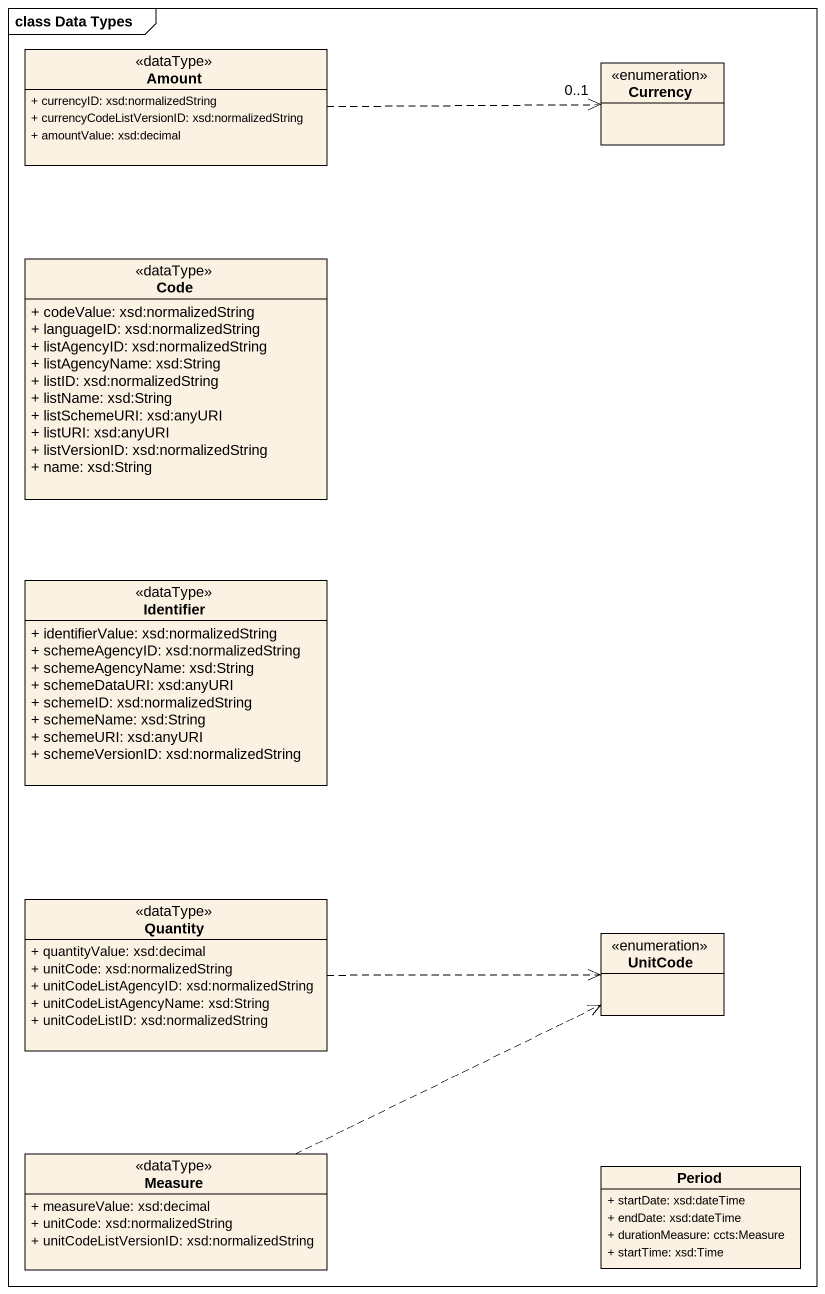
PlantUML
@startuml
mainframe class Data Types
hide circle
hide empty members
skinparam classAttributeIconSize 0
class Amount <<dataType>> {
  + currencyID: xsd:normalizedString
  + currencyCodeListVersionID: xsd:normalizedString
  + amountValue: xsd:decimal
}
enum Currency
class Code <<dataType>> {
  + codeValue: xsd:normalizedString
  + languageID: xsd:normalizedString
  + listAgencyID: xsd:normalizedString
  + listAgencyName: xsd:String
  + listID: xsd:normalizedString
  + listName: xsd:String
  + listSchemeURI: xsd:anyURI
  + listURI: xsd:anyURI
  + listVersionID: xsd:normalizedString
  + name: xsd:String
}
class Identifier <<dataType>> {
  + identifierValue: xsd:normalizedString
  + schemeAgencyID: xsd:normalizedString
  + schemeAgencyName: xsd:String
  + schemeDataURI: xsd:anyURI
  + schemeID: xsd:normalizedString
  + schemeName: xsd:String
  + schemeURI: xsd:anyURI
  + schemeVersionID: xsd:normalizedString
}
class Quantity <<dataType>> {
  + quantityValue: xsd:decimal
  + unitCode: xsd:normalizedString
  + unitCodeListAgencyID: xsd:normalizedString
  + unitCodeListAgencyName: xsd:String
  + unitCodeListID: xsd:normalizedString
}
enum UnitCode
class Measure <<dataType>> {
  + measureValue: xsd:decimal
  + unitCode: xsd:normalizedString
  + unitCodeListVersionID: xsd:normalizedString
}
class Period {
  + startDate: xsd:dateTime
  + endDate: xsd:dateTime
  + durationMeasure: ccts:Measure
  + startTime: xsd:Time
}
Amount .right.> "0..1" Currency
Quantity .right.> UnitCode
Measure .right.> UnitCode
@enduml
